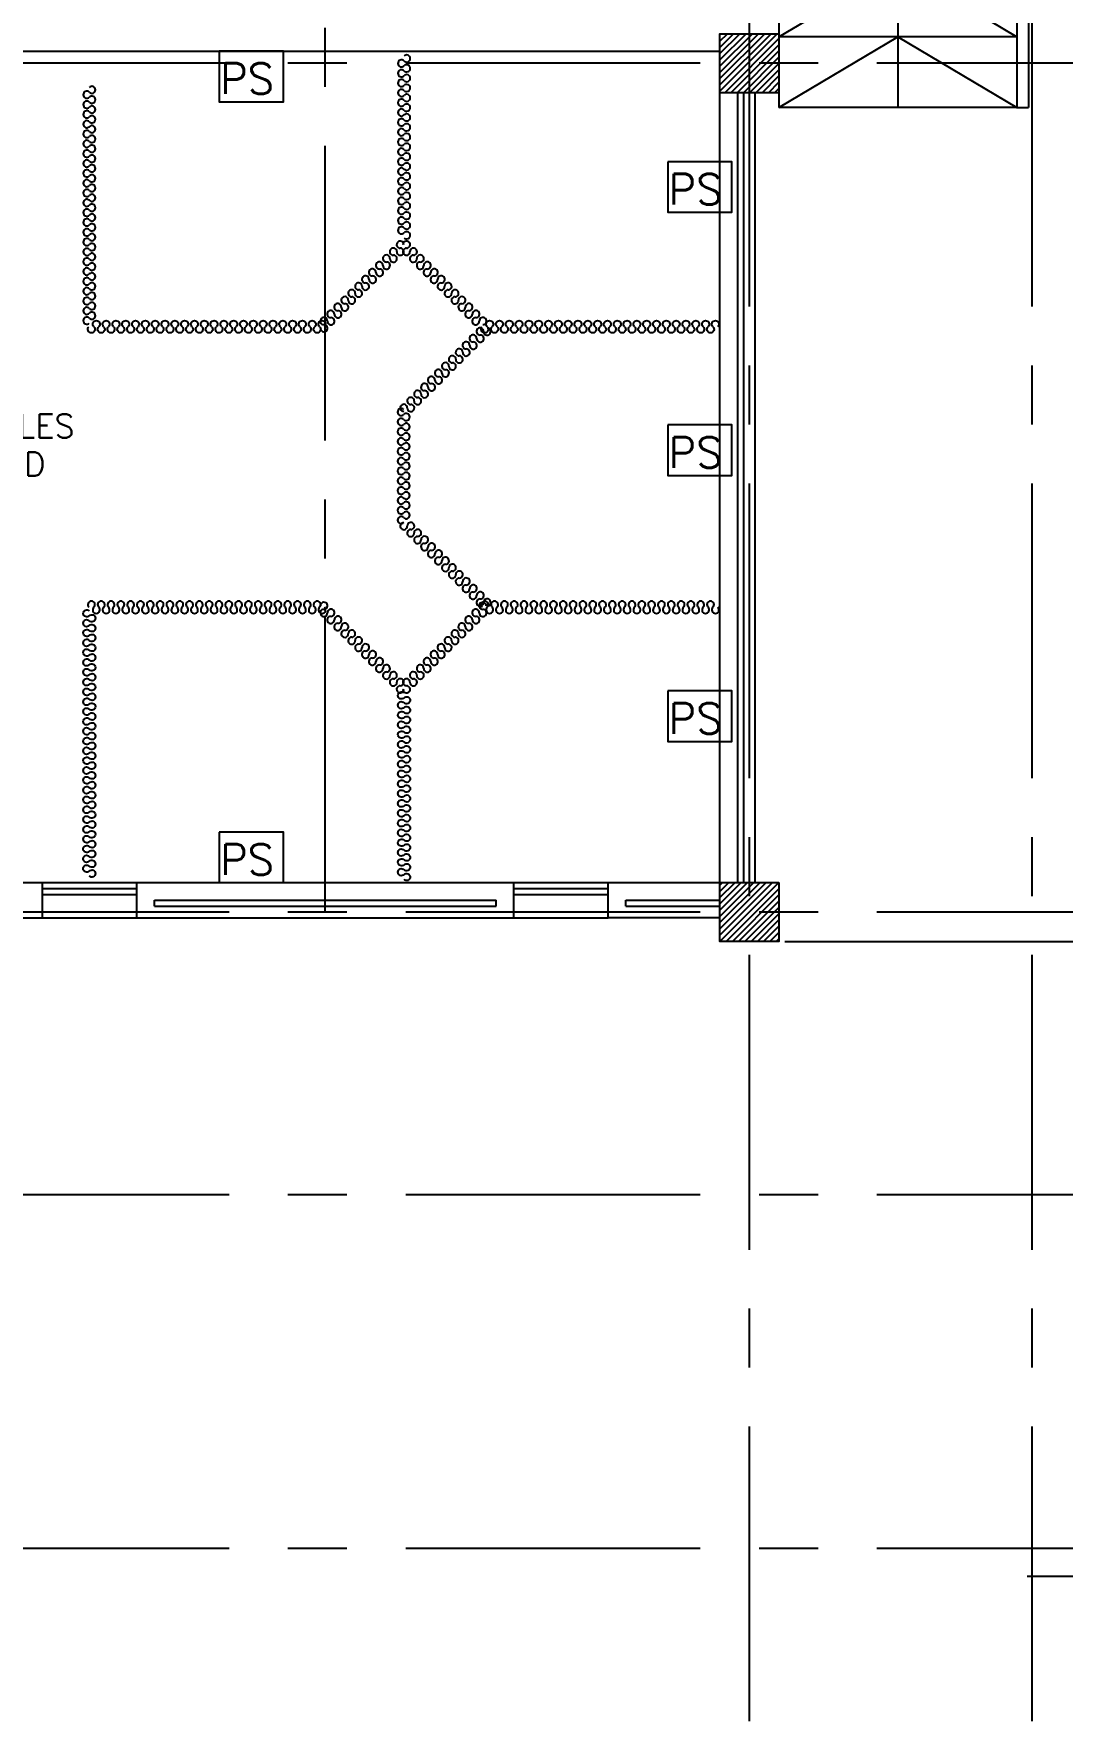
# Model space of a CAD drawing. Extents: x 417866.9 to 417960.2, y 43448 to 43538.2.
# Drawn here: x 417941.86 to 417950.59, y 43460.01 to 43474.32 of the extents above; entities that cross this region are included whole.
import ezdxf
from ezdxf.enums import TextEntityAlignment as Align

# ---------------------------------------------------------------- set-up
doc = ezdxf.new("R2010")
doc.units = 0
doc.header["$MEASUREMENT"] = 0
doc.header["$PDMODE"] = 3
doc.header["$PDSIZE"] = 0.1
doc.linetypes.add('CENTERX2', pattern=[4, 2.5, -0.5, 0.5, -0.5])
doc.layers.get('0').update_dxf_attribs({"color": 11, "linetype": 'CONTINUOUS'})
doc.layers.get('DEFPOINTS').update_dxf_attribs({"color": 11, "linetype": 'CONTINUOUS'})
for name, color, linetype in [('AX-DIM', 11, 'CONTINUOUS'), ('AXES', 11, 'CENTERX2'), ('COL', 11, 'CONTINUOUS'), ('E-SYSTEM', 4, 'CONTINUOUS'), ('Handrail', 11, 'CONTINUOUS'), ('HAT', 11, 'CONTINUOUS'), ('INSUL', 11, 'CONTINUOUS'), ('Ramb', 11, 'CONTINUOUS'), ('RM-BOX', 11, 'CONTINUOUS'), ('RM-NAME', 11, 'CONTINUOUS'), ('RM-NO', 11, 'CONTINUOUS'), ('WALL', 11, 'CONTINUOUS')]:
    doc.layers.add(name, color=color, linetype=linetype)
doc.layers.add('WIN', color=11, linetype='CONTINUOUS', plot=False)
doc.styles.add('ROMANS', font='ROMANS.shx', dxfattribs={"width": 0.6})
doc.dimstyles.new('STANDARD in', dxfattribs={"dimtxt": 0.2, "dimasz": 0.1, "dimexe": 0.07, "dimexo": 0.05, "dimgap": 0.1, "dimtad": 1, "dimdec": 0, "dimlfac": 1000, "dimzin": 0, "dimdsep": 46, "dimtxsty": 'ROMANS', "dimblk": 'ARCHTICK', "dimcen": 0.05, "dimdle": 0.05, "dimclrd": 7, "dimclre": 7, "dimclrt": 2, "dimadec": 0, "dimazin": 0, "dimtfac": 1, "dimtdec": 0, "dimtmove": 2, "dimatfit": 3, "dimldrblk": 'ARCHTICK', "dimfxl": 0, "dimtolj": 1, "dimtzin": 0, "dimarcsym": 0})

# ---------------------------------------------------------------- blocks, each defined once
blk = doc.blocks.new('_ARCHTICK')
at = {"color": 0, "linetype": 'ByBlock', "const_width": 0.15}
blk.add_lwpolyline([(-0.5, -0.5), (0.5, 0.5)], dxfattribs=at)
blk = doc.blocks.new('*D194')
at = {"layer": 'AX-DIM', "color": 7, "lineweight": -2}
for p, q in [((417948.2366168632, 43525.94432208099), (417958.88937435, 43525.94432208099)), ((417958.81937435, 43525.99432208099), (417958.81937435, 43466.57432208101)), ((417948.2366168632, 43466.62432208101), (417958.88937435, 43466.62432208101))]:
    blk.add_line(p, q, dxfattribs=at)
at = {"layer": 'DEFPOINTS', "color": 0}
for p in [(417948.1866168632, 43525.94432208099), (417948.1866168632, 43466.62432208101), (417958.81937435, 43466.62432208101)]:
    blk.add_point(p, dxfattribs=at)
at = {"layer": 'AX-DIM', "color": 7, "lineweight": -2, "xscale": 0.1, "yscale": 0.1, "zscale": 0.1}
for p, rotation in [((417958.81937435, 43525.94432208099), 90), ((417958.81937435, 43466.62432208101), 270)]:
    blk.add_blockref('_ARCHTICK', p, dxfattribs=dict(at, rotation=rotation))
at = {"layer": 'AX-DIM', "color": 2, "insert": (417958.61937435, 43496.28432208107), "char_height": 0.2, "attachment_point": 5, "rotation": 90, "style": 'ROMANS'}
blk.add_mtext('\\A1;59320', dxfattribs=at)
blk = doc.blocks.new('*D157')
at = {"layer": 'AX-DIM', "color": 7, "lineweight": -2}
for p, q in [((417958.81937435, 43466.67432208102), (417958.81937435, 43461.18932313546)), ((417958.1693743499, 43466.62432208101), (417958.88937435, 43466.62432208101)), ((417950.2941982505, 43461.23932313547), (417958.88937435, 43461.23932313547))]:
    blk.add_line(p, q, dxfattribs=at)
at = {"layer": 'DEFPOINTS', "color": 0}
for p in [(417958.1193743499, 43466.62432208101), (417950.2441982505, 43461.23932313547), (417958.81937435, 43461.23932313547)]:
    blk.add_point(p, dxfattribs=at)
at = {"layer": 'AX-DIM', "color": 7, "lineweight": -2, "xscale": 0.1, "yscale": 0.1, "zscale": 0.1}
for p, rotation in [((417958.81937435, 43466.62432208101), 90), ((417958.81937435, 43461.23932313547), 270)]:
    blk.add_blockref('_ARCHTICK', p, dxfattribs=dict(at, rotation=rotation))
at = {"layer": 'AX-DIM', "color": 2, "insert": (417958.61937435, 43463.93182260831), "char_height": 0.2, "attachment_point": 5, "rotation": 90, "style": 'ROMANS'}
blk.add_mtext('\\A1;5385', dxfattribs=at)
blk = doc.blocks.new('COL50')
at = {"layer": 'COL'}
blk.add_lwpolyline([(-249.9999999999709, 250), (-249.9999999999418, -250), (250, -250), (249.9999999999709, 250)], close=True, dxfattribs=at)
blk = doc.blocks.new('*X51')
at = {"color": 0}
for p, q in [((253127.9152688672, 10661.00000000003), (253627.9152688672, 11161.00000000003)), ((253128.5557043089, 10714.67344403076), (253574.8822602782, 11161.00000000003)), ((253128.5557043089, 10767.70645261975), (253521.8492516892, 11161.00000000003)), ((253128.5557043089, 10820.73946120875), (253468.8162431002, 11161.00000000003)), ((253128.5557043089, 10873.77246979774), (253415.7832345112, 11161.00000000003)), ((253128.5557043089, 10926.80547838674), (253362.7502259222, 11161.00000000003)), ((253128.5557043089, 10979.83848697573), (253309.7172173332, 11161.00000000003)), ((253128.5557043089, 11032.87149556472), (253256.6842087442, 11161.00000000003)), ((253128.5557043089, 11085.90450415372), (253203.6512001552, 11161.00000000003)), ((253128.5557043089, 11138.93751274271), (253150.6181915662, 11161.00000000003)), ((253180.9482774562, 10661.00000000003), (253628.5557043089, 11108.60742685277)), ((253233.9812860451, 10661.00000000003), (253628.5557043089, 11055.57441826378)), ((253287.0142946341, 10661.00000000003), (253628.5557043089, 11002.54140967478)), ((253340.0473032231, 10661.00000000003), (253628.5557043089, 10949.50840108579)), ((253393.0803118121, 10661.00000000003), (253628.5557043089, 10896.47539249679)), ((253446.1133204011, 10661.00000000003), (253628.5557043089, 10843.4423839078)), ((253499.1463289901, 10661.00000000003), (253628.5557043089, 10790.40937531881)), ((253552.1793375791, 10661.00000000003), (253628.5557043089, 10737.37636672981)), ((253605.2123461681, 10661.00000000003), (253628.5557043089, 10684.34335814082))]:
    blk.add_line(p, q, dxfattribs=at)
blk = doc.blocks.new('RM1')
at = {"layer": 'RM-BOX'}
blk.add_lwpolyline([(569.8908462408872, -200), (-569.890846240829, -200), (-569.8908462407999, -500), (569.8908462407999, -500)], close=True, dxfattribs=at)
at = {"layer": 'RM-NAME', "style": 'ROMANS'}
for tag, p in [('ROOMNAME1', (-5.820766091346741e-11, 323.8095238095266)), ('ROOMNAME2', (0, 0))]:
    blk.add_attdef(tag, text='', height=200, dxfattribs=at).set_placement(p, align=Align.MIDDLE)
at = {"layer": 'RM-NO', "style": 'ROMANS', "width": 0.8}
blk.add_attdef('ROOMNO', text='', height=200, dxfattribs=at).set_placement((0, -350), align=Align.MIDDLE)
blk = doc.blocks.new('*X65')
at = {"color": 0}
for p, q in [((253128.5557043089, 17874.12960354456), (253615.4261007644, 18361.00000000003)), ((253128.5557043089, 17927.16261213355), (253562.3930921754, 18361.00000000003)), ((253128.5557043089, 17980.19562072254), (253509.3600835864, 18361.00000000003)), ((253128.5557043089, 18033.22862931154), (253456.3270749974, 18361.00000000003)), ((253128.5557043089, 18086.26163790053), (253403.2940664084, 18361.00000000003)), ((253128.5557043089, 18139.29464648952), (253350.2610578194, 18361.00000000003)), ((253128.5557043089, 18192.32765507852), (253297.2280492304, 18361.00000000003)), ((253128.5557043089, 18245.36066366751), (253244.1950406414, 18361.00000000003)), ((253128.5557043089, 18298.39367225651), (253191.1620320524, 18361.00000000003)), ((253128.5557043089, 18351.4266808455), (253138.1290234635, 18361.00000000003)), ((253168.4591093534, 17861.00000000003), (253628.5557043089, 18321.09659495553)), ((253221.4921179424, 17861.00000000003), (253628.5557043089, 18268.06358636653)), ((253274.5251265313, 17861.00000000003), (253628.5557043088, 18215.03057777754)), ((253327.5581351203, 17861.00000000003), (253628.5557043088, 18161.99756918855)), ((253380.5911437093, 17861.00000000003), (253628.5557043088, 18108.96456059955)), ((253433.6241522983, 17861.00000000003), (253628.5557043088, 18055.93155201056)), ((253486.6571608873, 17861.00000000003), (253628.5557043088, 18002.89854342156)), ((253539.6901694763, 17861.00000000003), (253628.5557043088, 17949.86553483257)), ((253592.7231780653, 17861.00000000003), (253628.5557043088, 17896.83252624358))]:
    blk.add_line(p, q, dxfattribs=at)
blk = doc.blocks.new('HF16162-P')
at = {"color": 8}
for centre, radius, start, end in [((-0.04014576302142814, 0.03698333281499799), 0.05458433102468179, 313.5683623538007, 226.4316376461993), ((0.1103365924209356, 0.03698333281499799), 0.05458433102468302, 313.5683623538007, 226.4316376461993), ((0.2608189478632994, 0.03698333281499799), 0.05458433102468179, 313.5683623538007, 226.4316376461993), ((0.4113013033056632, 0.03698333281499799), 0.05458433102468179, 313.5683623538007, 226.4316376461993), ((0.5617836588062346, 0.03698333281499799), 0.05458433102468302, 313.5683623538007, 226.4316376461993), ((0.7122660142485984, 0.03698333281499799), 0.05458433102468179, 313.5683623538007, 226.4316376461993), ((0.8627483696909621, 0.03698333281499799), 0.05458433102468179, 313.5683623538007, 226.4316376461993), ((1.013230725133326, 0.03698333281499799), 0.05458433102468302, 313.5683623538007, 226.4316376461993), ((1.163713080633897, 0.03698333281499799), 0.05458433102468179, 313.5683623538007, 226.4316376461993), ((1.314195436076261, 0.03698333281499799), 0.05458433102468179, 313.5683623538007, 226.4316376461993), ((1.464677791518625, 0.03698333281499799), 0.05458433102468302, 313.5683623538007, 226.4316376461993), ((1.615160146960989, 0.03698333281499799), 0.05458433102468179, 313.5683623538007, 226.4316376461993), ((1.76564250246156, 0.03698333281499799), 0.05458433102468179, 313.5683623538007, 226.4316376461993), ((1.916124857903924, 0.03698333281499799), 0.05458433102468302, 313.5683623538007, 226.4316376461993), ((2.066607213346288, 0.03698333281499799), 0.05458433102468179, 313.5683623538007, 226.4316376461993), ((2.217089568788651, 0.03698333281499799), 0.05458433102468179, 313.5683623538007, 226.4316376461993), ((2.367571924231015, 0.03698333281499799), 0.05458433102468302, 313.5683623538007, 226.4316376461993), ((2.518054279731587, 0.03698333281499799), 0.05458433102468179, 313.5683623538007, 226.4316376461993), ((2.66853663517395, 0.03698333281499799), 0.05458433102468179, 313.5683623538007, 226.4316376461993), ((2.819018990616314, 0.03698333281499799), 0.05458433102468425, 313.5683623538007, 226.4316376461993), ((2.969501346058678, 0.03698333281499799), 0.05458433102468179, 313.5683623538007, 226.4316376461993), ((3.119983701559249, 0.03698333281499799), 0.05458433102468179, 313.5683623538007, 226.4316376461993), ((3.270466057001613, 0.03698333281499799), 0.05458433102468425, 313.5683623538007, 226.4316376461993), ((3.420948412443977, 0.03698333281499799), 0.05458433102468179, 313.5683623538007, 226.4316376461993), ((0.03509541467064992, -0.04211509918968659), 0.05458433102468057, 133.5683623538007, 46.43163764619928), ((0.1855777701712213, -0.04211509918968659), 0.05458433102468057, 133.5683623538007, 46.43163764619928), ((0.3360601256135851, -0.04211509918968659), 0.05458433102468057, 133.5683623538007, 46.43163764619928), ((0.4865424810559489, -0.04211509918968659), 0.05458433102468057, 133.5683623538007, 46.43163764619928), ((0.6370248364983127, -0.04211509918968659), 0.05458433102468057, 133.5683623538007, 46.43163764619928), ((0.7875071919406764, -0.04211509918968659), 0.05458433102468057, 133.5683623538007, 46.43163764619928), ((0.9379895474412479, -0.04211509918968659), 0.05458433102468057, 133.5683623538007, 46.43163764619928), ((1.088471902883612, -0.04211509918968659), 0.05458433102468057, 133.5683623538007, 46.43163764619928), ((1.238954258325975, -0.04211509918968659), 0.05458433102468057, 133.5683623538007, 46.43163764619928), ((1.389436613768339, -0.04211509918968659), 0.05458433102468057, 133.5683623538007, 46.43163764619928), ((1.539918969268911, -0.04211509918968659), 0.05458433102468057, 133.5683623538007, 46.43163764619928), ((1.690401324711274, -0.04211509918968659), 0.05458433102468057, 133.5683623538007, 46.43163764619928), ((1.840883680153638, -0.04211509918968659), 0.05458433102468057, 133.5683623538007, 46.43163764619928), ((1.991366035596002, -0.04211509918968659), 0.05458433102468057, 133.5683623538007, 46.43163764619928), ((2.141848391096573, -0.04211509918968659), 0.05458433102468057, 133.5683623538007, 46.43163764619928), ((2.292330746538937, -0.04211509918968659), 0.05458433102468057, 133.5683623538007, 46.43163764619928), ((2.442813101981301, -0.04211509918968659), 0.05458433102468057, 133.5683623538007, 46.43163764619928), ((2.593295457423665, -0.04211509918968659), 0.05458433102467935, 133.5683623538007, 46.43163764619928), ((2.743777812924236, -0.04211509918968659), 0.05458433102468179, 133.5683623538007, 46.43163764619928), ((2.8942601683666, -0.04211509918968659), 0.05458433102467677, 133.5683623538007, 46.43163764619928), ((3.044742523808964, -0.04211509918968659), 0.05458433102467935, 133.5683623538007, 46.43163764619928), ((3.195224879251327, -0.04211509918968659), 0.05458433102468179, 133.5683623538007, 46.43163764619928), ((3.345707234693691, -0.04211509918968659), 0.05458433102467677, 133.5683623538007, 46.43163764619928), ((3.496189590194263, -0.04211509918968659), 0.05458433102467935, 133.5683623538007, 46.43163764619928)]:
    blk.add_arc(centre, radius, start, end, dxfattribs=at)

msp = doc.modelspace()

# ---------------------------------------------------------------- linework, layer by layer
at = {"color": 8}
for centre, radius, start, end in [((417944.9722498989, 43472.53552765455), 0.03022016358504584, 358.5683623537849, 271.4316376454024), ((417945.0259838275, 43472.53552765455), 0.03022016358504584, 268.5683623545976, 181.4316376462151), ((417944.7955156754, 43472.35879343103), 0.03022016358504584, 358.5683623537849, 271.4316376454024), ((417944.8544270832, 43472.41770483887), 0.03022016358504584, 358.5683623537849, 271.4316376454024), ((417944.8559371359, 43472.35728337836), 0.03022016358504517, 178.5683623537849, 91.43163764540239), ((417944.9133384911, 43472.47661624671), 0.03022016358504652, 358.5683623537849, 271.4316376454024), ((417944.9148485438, 43472.41619478622), 0.03022016358504517, 178.5683623537849, 91.43163764540239), ((417944.9737599516, 43472.47510619406), 0.03022016358504517, 178.5683623537849, 91.43163764540239), ((417945.0244737749, 43472.47510619406), 0.03022016358504517, 88.56836235459761, 1.431637646215064), ((417945.0833851827, 43472.41619478622), 0.03022016358504517, 88.56836235459761, 1.431637646215064), ((417945.0848952354, 43472.47661624671), 0.03022016358504652, 268.5683623545976, 181.4316376462151), ((417945.1422965906, 43472.35728337836), 0.03022016358504517, 88.56836235459761, 1.431637646215064), ((417945.1438066433, 43472.41770483887), 0.03022016358504584, 268.5683623545976, 181.4316376462151), ((417945.2027180511, 43472.35879343103), 0.03022016358504584, 268.5683623545976, 181.4316376462151), ((417944.6776928597, 43472.24097061532), 0.03022016358504584, 358.5683623537849, 271.4316376454024), ((417944.7366042676, 43472.29988202318), 0.03022016358504652, 358.5683623537849, 271.4316376454024), ((417944.7381143202, 43472.23946056268), 0.03022016358504517, 178.5683623537849, 91.43163764540239), ((417944.797025728, 43472.29837197052), 0.03022016358504517, 178.5683623537849, 91.43163764540239), ((417945.2012079984, 43472.29837197052), 0.03022016358504517, 88.56836235459761, 1.431637646215064), ((417945.2601194063, 43472.23946056268), 0.03022016358504517, 88.56836235459761, 1.431637646215064), ((417945.2616294589, 43472.29988202318), 0.03022016358504652, 268.5683623545976, 181.4316376462151), ((417945.3205408668, 43472.24097061532), 0.03022016358504584, 268.5683623545976, 181.4316376462151), ((417944.5009586362, 43472.06423639179), 0.03022016358504584, 358.5683623537849, 271.4316376454024), ((417944.559870044, 43472.12314779963), 0.0302201635850472, 358.5683623537849, 271.4316376454024), ((417944.5613800967, 43472.06272633913), 0.03022016358504306, 178.5683623537849, 91.43163764540239), ((417944.6187814518, 43472.18205920748), 0.03022016358504584, 358.5683623537849, 271.4316376454024), ((417944.6202915045, 43472.12163774697), 0.03022016358504584, 178.5683623537849, 91.43163764540239), ((417944.6792029124, 43472.18054915484), 0.03022016358504449, 178.5683623537849, 91.43163764540239), ((417945.3190308141, 43472.18054915484), 0.03022016358504449, 88.56836235459761, 1.431637646215064), ((417945.377942222, 43472.12163774697), 0.03022016358504584, 88.56836235459761, 1.431637646215064), ((417945.3794522746, 43472.18205920748), 0.03022016358504584, 268.5683623545976, 181.4316376462151), ((417945.4368536298, 43472.06272633913), 0.03022016358504306, 88.56836235459761, 1.431637646215064), ((417945.4383636825, 43472.12314779963), 0.0302201635850472, 268.5683623545976, 181.4316376462151), ((417945.4972750903, 43472.06423639179), 0.03022016358504584, 268.5683623545976, 181.4316376462151), ((417944.3831358204, 43471.94641357609), 0.0302201635850472, 358.5683623537849, 271.4316376454024), ((417944.4420472283, 43472.00532498393), 0.03022016358504584, 358.5683623537849, 271.4316376454024), ((417944.443557281, 43471.94490352344), 0.03022016358504584, 178.5683623537849, 91.43163764540239), ((417944.5024686888, 43472.00381493129), 0.03022016358504449, 178.5683623537849, 91.43163764540239), ((417945.4957650377, 43472.00381493129), 0.03022016358504449, 88.56836235459761, 1.431637646215064), ((417945.5546764455, 43471.94490352344), 0.03022016358504584, 88.56836235459761, 1.431637646215064), ((417945.5561864982, 43472.00532498393), 0.03022016358504584, 268.5683623545976, 181.4316376462151), ((417945.615097906, 43471.94641357609), 0.0302201635850472, 268.5683623545976, 181.4316376462151), ((417944.3242244126, 43471.88750216825), 0.03022016358504584, 358.5683623537849, 271.4316376454024), ((417944.3257344653, 43471.82708070774), 0.03022016358504449, 178.5683623537849, 91.43163764540239), ((417944.3846458732, 43471.8859921156), 0.03022016358504306, 178.5683623537849, 91.43163764540239), ((417945.6135878533, 43471.8859921156), 0.03022016358504306, 88.56836235459761, 1.431637646215064), ((417945.6499009763, 43471.79896516932), 0.03022016358504517, 358.5683623512845, 271.4316376454024), ((417945.6740093139, 43471.88750216825), 0.03022016358504584, 268.5683623545976, 181.4316376462151), ((417945.7103224368, 43471.79745511667), 0.03022016358504584, 178.5683623512844, 91.43163764540239), ((417945.4731667527, 43471.62223094577), 0.03022016358504517, 358.5683623512845, 271.4316376454024), ((417945.5320781606, 43471.6811423536), 0.03022016358504517, 358.5683623512845, 271.4316376454024), ((417945.5335882133, 43471.62072089312), 0.03022016358504584, 178.5683623512844, 91.43163764540239), ((417945.5909895684, 43471.74005376149), 0.03022016358504517, 358.5683623512845, 271.4316376454024), ((417945.5924996211, 43471.67963230095), 0.03022016358504584, 178.5683623512844, 91.43163764540239), ((417945.6514110289, 43471.73854370884), 0.03022016358504652, 178.5683623512844, 91.43163764540239), ((417945.3553439371, 43471.5044081301), 0.03022016358504449, 358.5683623512845, 271.4316376454024), ((417945.4142553449, 43471.56331953793), 0.03022016358504517, 358.5683623512845, 271.4316376454024), ((417945.4157653975, 43471.50289807745), 0.03022016358504584, 178.5683623512844, 91.43163764540239), ((417945.4746768054, 43471.56180948528), 0.03022016358504652, 178.5683623512844, 91.43163764540239), ((417945.2375211213, 43471.38658531438), 0.03022016358504306, 358.5683623512845, 271.4316376454024), ((417945.2964325292, 43471.44549672221), 0.03022016358504584, 358.5683623512845, 271.4316376454024), ((417945.2979425818, 43471.38507526173), 0.0302201635850472, 178.5683623512844, 91.43163764540239), ((417945.3568539897, 43471.44398666956), 0.03022016358504584, 178.5683623512844, 91.43163764540239), ((417945.0607868978, 43471.20985109094), 0.03022016358504306, 358.5683623512845, 271.4316376454024), ((417945.1196983056, 43471.26876249877), 0.03022016358504584, 358.5683623512845, 271.4316376454024), ((417945.1212083583, 43471.20834103823), 0.0302201635850472, 178.5683623512844, 91.43163764540239), ((417945.1786097135, 43471.32767390655), 0.03022016358504449, 358.5683623512845, 271.4316376454024), ((417945.1801197662, 43471.26725244601), 0.03022016358504584, 178.5683623512844, 91.43163764540239), ((417945.239031174, 43471.3261638539), 0.03022016358504584, 178.5683623512844, 91.43163764540239), ((417944.9799793935, 43471.11519940196), 0.03022016358504449, 43.56836235558358, 316.4316376491314), ((417945.00187549, 43471.15093968305), 0.03022016358504449, 358.5683623512845, 271.4316376454024), ((417945.0237715864, 43471.07354274603), 0.03022016358504584, 223.5683623555836, 136.4316376491314), ((417945.0622969504, 43471.1494296304), 0.03022016358504584, 178.5683623512844, 91.43163764540239), ((417944.9799793935, 43471.03188608999), 0.03022016358504306, 43.56836235558358, 316.4316376491314), ((417944.9799793935, 43470.94857277804), 0.03022016358504584, 43.56836235558358, 316.4316376491314), ((417945.0237715864, 43470.99022943409), 0.0302201635850472, 223.5683623555836, 136.4316376491314), ((417945.0237715865, 43470.90691612211), 0.03022016358504584, 223.5683623555836, 136.4316376491314), ((417944.9799793935, 43470.86525946615), 0.03022016358504449, 43.56836235558358, 316.4316376491314), ((417944.9799793935, 43470.78194615421), 0.03022016358504306, 43.56836235558358, 316.4316376491314), ((417945.0237715865, 43470.82360281014), 0.03022016358504584, 223.5683623555836, 136.4316376491314), ((417944.9799793935, 43470.69863284226), 0.03022016358504584, 43.56836235558358, 316.4316376491314), ((417945.0237715864, 43470.74028949822), 0.0302201635850472, 223.5683623555836, 136.4316376491314), ((417945.0237715865, 43470.65697618625), 0.03022016358504584, 223.5683623555836, 136.4316376491314), ((417944.9799793936, 43470.6153195302), 0.03022016358504449, 43.56836235558358, 316.4316376491314), ((417944.9799793936, 43470.53200621829), 0.03022016358504517, 43.56836235558358, 316.4316376491314), ((417945.0237715864, 43470.5736628743), 0.03022016358504584, 223.5683623555836, 136.4316376491314), ((417945.0237715864, 43470.49034956236), 0.03022016358504652, 223.5683623555836, 136.4316376491314), ((417944.9799793935, 43470.44869290637), 0.03022016358504517, 43.56836235558358, 316.4316376491314), ((417944.9799793936, 43470.3653795944), 0.03022016358504517, 43.56836235558358, 316.4316376491314), ((417945.0237715865, 43470.40703625036), 0.03022016358504584, 223.5683623555836, 136.4316376491314), ((417944.9799793935, 43470.28206628245), 0.03022016358504517, 43.56836235558358, 316.4316376491314), ((417944.9799793935, 43470.19875297051), 0.03022016358504517, 43.56836235558358, 316.4316376491314), ((417945.0237715865, 43470.32372293841), 0.03022016358504584, 223.5683623555836, 136.4316376491314), ((417945.0237715865, 43470.24040962644), 0.03022016358504652, 223.5683623555836, 136.4316376491314), ((417945.00187549, 43470.14770447894), 0.03022016358504449, 88.56836235459761, 1.431637648715573), ((417945.0607868978, 43470.08879307105), 0.03022016358504306, 88.56836235459761, 1.431637648715573), ((417945.0622969504, 43470.14921453159), 0.03022016358504584, 268.5683623545976, 181.4316376487156), ((417945.1212083583, 43470.09030312375), 0.0302201635850472, 268.5683623545976, 181.4316376487156), ((417945.1196983056, 43470.02988166321), 0.03022016358504584, 88.56836235459761, 1.431637648715573), ((417945.1786097135, 43469.97097025544), 0.03022016358504449, 88.56836235459761, 1.431637648715573), ((417945.1801197662, 43470.03139171598), 0.03022016358504584, 268.5683623545976, 181.4316376487156), ((417945.2375211213, 43469.91205884761), 0.03022016358504306, 88.56836235459761, 1.431637648715573), ((417945.239031174, 43469.97248030809), 0.03022016358504584, 268.5683623545976, 181.4316376487156), ((417945.2979425818, 43469.91356890026), 0.0302201635850472, 268.5683623545976, 181.4316376487156), ((417945.2964325292, 43469.85314743978), 0.03022016358504584, 88.56836235459761, 1.431637648715573), ((417945.3553439371, 43469.79423603188), 0.03022016358504449, 88.56836235459761, 1.431637648715573), ((417945.3568539897, 43469.85465749243), 0.03022016358504584, 268.5683623545976, 181.4316376487156), ((417945.4157653975, 43469.79574608454), 0.03022016358504584, 268.5683623545976, 181.4316376487156), ((417945.4142553449, 43469.73532462405), 0.03022016358504517, 88.56836235459761, 1.431637648715573), ((417945.4731667527, 43469.67641321622), 0.03022016358504517, 88.56836235459761, 1.431637648715573), ((417945.4746768054, 43469.7368346767), 0.03022016358504652, 268.5683623545976, 181.4316376487156), ((417945.5320781606, 43469.61750180839), 0.03022016358504517, 88.56836235459761, 1.431637648715573), ((417945.5335882133, 43469.67792326887), 0.03022016358504584, 268.5683623545976, 181.4316376487156), ((417945.5924996211, 43469.61901186104), 0.03022016358504584, 268.5683623545976, 181.4316376487156), ((417945.5909895684, 43469.5585904005), 0.03022016358504517, 88.56836235459761, 1.431637648715573), ((417945.6499009763, 43469.49967899267), 0.03022016358504517, 88.56836235459761, 1.431637648715573), ((417945.6514110289, 43469.56010045315), 0.03022016358504652, 268.5683623545976, 181.4316376487156), ((417945.7103224368, 43469.50118904532), 0.03022016358504584, 268.5683623545976, 181.4316376487156), ((417944.3242244126, 43469.41114199374), 0.03022016358504584, 88.56836235459761, 1.431637646215064), ((417944.3257344653, 43469.47156345424), 0.03022016358504449, 268.5683623545976, 181.4316376462151), ((417944.3831358204, 43469.3522305859), 0.0302201635850472, 88.56836235459761, 1.431637646215064), ((417944.3846458732, 43469.41265204638), 0.03022016358504306, 268.5683623545976, 181.4316376462151), ((417944.443557281, 43469.35374063854), 0.03022016358504584, 268.5683623545976, 181.4316376462151), ((417945.5546764455, 43469.35374063854), 0.03022016358504584, 358.5683623537849, 271.4316376454024), ((417945.6135878533, 43469.41265204638), 0.03022016358504306, 358.5683623537849, 271.4316376454024), ((417945.615097906, 43469.3522305859), 0.0302201635850472, 178.5683623537849, 91.43163764540239), ((417945.6724992612, 43469.47156345424), 0.03022016358504449, 358.5683623537849, 271.4316376454024), ((417945.6740093139, 43469.41114199374), 0.03022016358504584, 178.5683623537849, 91.43163764540239), ((417944.4420472283, 43469.29331917805), 0.03022016358504584, 88.56836235459761, 1.431637646215064), ((417944.5009586362, 43469.23440777019), 0.03022016358504584, 88.56836235459761, 1.431637646215064), ((417944.5024686888, 43469.2948292307), 0.03022016358504449, 268.5683623545976, 181.4316376462151), ((417944.5613800967, 43469.23591782286), 0.03022016358504306, 268.5683623545976, 181.4316376462151), ((417945.4368536298, 43469.23591782286), 0.03022016358504306, 358.5683623537849, 271.4316376454024), ((417945.4957650377, 43469.2948292307), 0.03022016358504449, 358.5683623537849, 271.4316376454024), ((417945.4972750903, 43469.23440777019), 0.03022016358504584, 178.5683623537849, 91.43163764540239), ((417945.5561864982, 43469.29331917805), 0.03022016358504584, 178.5683623537849, 91.43163764540239), ((417944.559870044, 43469.17549636235), 0.0302201635850472, 88.56836235459761, 1.431637646215064), ((417944.6187814518, 43469.11658495451), 0.03022016358504584, 88.56836235459761, 1.431637646215064), ((417944.6202915045, 43469.17700641502), 0.03022016358504584, 268.5683623545976, 181.4316376462151), ((417944.6776928597, 43469.05767354667), 0.03022016358504584, 88.56836235459761, 1.431637646215064), ((417944.6792029124, 43469.11809500715), 0.03022016358504449, 268.5683623545976, 181.4316376462151), ((417944.7381143202, 43469.05918359931), 0.03022016358504517, 268.5683623545976, 181.4316376462151), ((417945.2601194063, 43469.05918359931), 0.03022016358504517, 358.5683623537849, 271.4316376454024), ((417945.3190308141, 43469.11809500715), 0.03022016358504449, 358.5683623537849, 271.4316376454024), ((417945.3205408668, 43469.05767354667), 0.03022016358504584, 178.5683623537849, 91.43163764540239), ((417945.377942222, 43469.17700641502), 0.03022016358504584, 358.5683623537849, 271.4316376454024), ((417945.3794522746, 43469.11658495451), 0.03022016358504584, 178.5683623537849, 91.43163764540239), ((417945.4383636825, 43469.17549636235), 0.0302201635850472, 178.5683623537849, 91.43163764540239), ((417944.7366042676, 43468.99876213881), 0.03022016358504652, 88.56836235459761, 1.431637646215064), ((417944.7955156754, 43468.93985073096), 0.03022016358504584, 88.56836235459761, 1.431637646215064), ((417944.797025728, 43469.00027219147), 0.03022016358504517, 268.5683623545976, 181.4316376462151), ((417944.8559371359, 43468.94136078362), 0.03022016358504517, 268.5683623545976, 181.4316376462151), ((417945.1422965906, 43468.94136078362), 0.03022016358504517, 358.5683623537849, 271.4316376454024), ((417945.2012079984, 43469.00027219147), 0.03022016358504517, 358.5683623537849, 271.4316376454024), ((417945.2027180511, 43468.93985073096), 0.03022016358504584, 178.5683623537849, 91.43163764540239), ((417945.2616294589, 43468.99876213881), 0.03022016358504652, 178.5683623537849, 91.43163764540239), ((417944.8544270832, 43468.88093932312), 0.03022016358504584, 88.56836235459761, 1.431637646215064), ((417944.9133384911, 43468.82202791528), 0.03022016358504652, 88.56836235459761, 1.431637646215064), ((417944.9148485438, 43468.88244937576), 0.03022016358504517, 268.5683623545976, 181.4316376462151), ((417944.9722498989, 43468.76311650743), 0.03022016358504584, 88.56836235459761, 1.431637646215064), ((417944.9737599516, 43468.82353796792), 0.03022016358504517, 268.5683623545976, 181.4316376462151), ((417945.0244737749, 43468.82353796792), 0.03022016358504517, 358.5683623537849, 271.4316376454024), ((417945.0259838275, 43468.76311650743), 0.03022016358504584, 178.5683623537849, 91.43163764540239), ((417945.0833851827, 43468.88244937576), 0.03022016358504517, 358.5683623537849, 271.4316376454024), ((417945.0848952354, 43468.82202791528), 0.03022016358504652, 178.5683623537849, 91.43163764540239), ((417945.1438066433, 43468.88093932312), 0.03022016358504584, 178.5683623537849, 91.43163764540239)]:
    msp.add_arc(centre, radius, start, end, dxfattribs=at)
for centre, major_axis, ratio, start_param, end_param in [((417944.9838489152, 43474.07260361061), (-0.02136888260264837, -0.02136888260264837), 0.9999999999999998, 3.116605862740417, 7.878968424823859), ((417945.0276411081, 43474.11426026661), (-0.02136888260628976, -0.02136888260628976), 0.9999999998338526, 6.258198516500507, 11.0205610784095), ((417944.9838489152, 43473.98929029866), (-0.02136888260628976, -0.02136888260628976), 0.9999999998338526, 3.116605862910713, 7.87896842481971), ((417945.0276411081, 43474.03094695462), (0.02136888260628975, -0.02136888260628975), 0.9999999998338527, 4.687402189539463, 9.449764751448457), ((417945.0276411081, 43473.94763364267), (-0.02136888260628976, -0.02136888260628976), 0.9999999998338526, 6.258198516500507, 11.0205610784095), ((417944.9838489152, 43473.90597698668), (-0.02136888260628976, -0.02136888260628976), 0.9999999998338526, 3.116605862910713, 7.87896842481971), ((417944.9838489152, 43473.82266367473), (-0.02136888260628976, -0.02136888260628976), 0.9999999998338526, 3.116605862910713, 7.87896842481971), ((417945.0276411081, 43473.86432033072), (-0.02136888260264837, -0.02136888260264837), 0.9999999999999998, 6.25819851633021, 11.02056107841365), ((417945.0276411081, 43473.78100701877), (0.02136888260628975, -0.02136888260628975), 0.9999999998338527, 4.687402189539463, 9.449764751448457), ((417944.9838489152, 43473.73935036278), (0.02136888260628975, -0.02136888260628975), 0.9999999998338527, 1.54580953594967, 6.308172097858666), ((417944.9838489152, 43473.65603705083), (-0.02136888260264837, -0.02136888260264837), 0.9999999999999998, 3.116605862740417, 7.878968424823859), ((417945.0276411081, 43473.69769370679), (0.02136888260628975, -0.02136888260628975), 0.9999999998338527, 4.687402189539463, 9.449764751448457), ((417944.9838489152, 43473.57272373888), (-0.02136888260628976, -0.02136888260628976), 0.9999999998338526, 3.116605862910713, 7.87896842481971), ((417944.9838489152, 43473.4894104269), (-0.02136888260628976, -0.02136888260628976), 0.9999999998338526, 3.116605862910713, 7.87896842481971), ((417945.0276411081, 43473.61438039484), (0.02136888260628975, -0.02136888260628975), 0.9999999998338527, 4.687402189539463, 9.449764751448457), ((417945.0276411081, 43473.53106708289), (-0.02136888260628976, -0.02136888260628976), 0.9999999998338526, 6.258198516500507, 11.0205610784095), ((417944.9838489152, 43473.40609711494), (-0.02136888260628976, -0.02136888260628976), 0.9999999998338526, 3.116605862910713, 7.87896842481971), ((417945.0276411081, 43473.44775377094), (-0.02136888260264837, -0.02136888260264837), 0.9999999999999998, 6.25819851633021, 11.02056107841365), ((417945.0276411081, 43473.36444045896), (-0.02136888260628976, -0.02136888260628976), 0.9999999998338526, 6.258198516500507, 11.0205610784095), ((417944.9838489152, 43473.322783803), (0.02136888260628975, -0.02136888260628975), 0.9999999998338527, 1.54580953594967, 6.308172097858666), ((417944.9838489152, 43473.23947049105), (-0.02136888260264837, -0.02136888260264837), 0.9999999999999998, 3.116605862740417, 7.878968424823859), ((417945.0276411081, 43473.28112714701), (0.02136888260628975, -0.02136888260628975), 0.9999999998338527, 4.687402189539463, 9.449764751448457), ((417945.0276411081, 43473.19781383505), (0.02136888260628975, -0.02136888260628975), 0.9999999998338527, 4.687402189539463, 9.449764751448457), ((417944.9838489152, 43473.15615717907), (0.02136888260628975, -0.02136888260628975), 0.9999999998338527, 1.54580953594967, 6.308172097858666), ((417944.9838489152, 43473.07284386711), (-0.02136888260264837, -0.02136888260264837), 0.9999999999999998, 3.116605862740417, 7.878968424823859), ((417945.0276411081, 43473.11450052311), (-0.02136888260628976, -0.02136888260628976), 0.9999999998338526, 6.258198516500507, 11.0205610784095), ((417944.9838489152, 43472.98953055516), (-0.02136888260628976, -0.02136888260628976), 0.9999999998338526, 3.116605862910713, 7.87896842481971), ((417945.0276411081, 43473.03118721113), (-0.02136888260628976, -0.02136888260628976), 0.9999999998338526, 6.258198516500507, 11.0205610784095), ((417945.0276411081, 43472.94787389917), (-0.02136888260628976, -0.02136888260628976), 0.9999999998338526, 6.258198516500507, 11.0205610784095), ((417944.9838489152, 43472.90621724322), (0.02136888260628975, -0.02136888260628975), 0.9999999998338527, 1.54580953594967, 6.308172097858666), ((417944.9838489152, 43472.82290393124), (0.02136888260628975, -0.02136888260628975), 0.9999999998338527, 1.54580953594967, 6.308172097858666), ((417945.0276411081, 43472.86456058722), (-0.02136888260264837, -0.02136888260264837), 0.9999999999999998, 6.25819851633021, 11.02056107841365), ((417945.0276411081, 43472.78124727527), (0.02136888260628975, -0.02136888260628975), 0.9999999998338527, 4.687402189539463, 9.449764751448457), ((417944.9838489152, 43472.73959061928), (0.02136888260628975, -0.02136888260628975), 0.9999999998338527, 1.54580953594967, 6.308172097858666), ((417944.9838489152, 43472.65627730733), (-0.02136888260264837, -0.02136888260264837), 0.9999999999999998, 3.116605862740417, 7.878968424823859), ((417945.0276411081, 43472.69793396333), (-0.02136888260628976, -0.02136888260628976), 0.9999999998338526, 6.258198516500507, 11.0205610784095), ((417945.0276411081, 43472.61462065134), (-0.02136888260628976, -0.02136888260628976), 0.9999999998338526, 6.258198516500507, 11.0205610784095)]:
    msp.add_ellipse(centre, major_axis=major_axis, ratio=ratio, start_param=start_param, end_param=end_param, dxfattribs=at)
at = {"color": 8, "extrusion": (0, 0, -1)}
for centre, major_axis, ratio, start_param, end_param in [((417944.9838489152, 43468.71219722126), (-0.02136888260628976, 0.02136888260628976), 0.9999999998338526, 3.116605862910713, 7.87896842481971), ((417944.9838489152, 43468.6288839093), (-0.02136888260264837, 0.02136888260264837), 0.9999999999999998, 3.116605862740417, 7.878968424823859), ((417945.0276411081, 43468.67054056529), (-0.02136888260628976, 0.02136888260628976), 0.9999999998338526, 6.258198516500507, 11.0205610784095), ((417944.9838489152, 43468.54557059735), (0.02136888260628975, 0.02136888260628975), 0.9999999998338527, 1.54580953594967, 6.308172097858666), ((417945.0276411081, 43468.58722725331), (-0.02136888260628976, 0.02136888260628976), 0.9999999998338526, 6.258198516500507, 11.0205610784095), ((417945.0276411081, 43468.50391394136), (0.02136888260628975, 0.02136888260628975), 0.9999999998338527, 4.687402189539463, 9.449764751448457), ((417944.9838489152, 43468.4622572854), (0.02136888260628975, 0.02136888260628975), 0.9999999998338527, 1.54580953594967, 6.308172097858666), ((417944.9838489152, 43468.37894397342), (0.02136888260628975, 0.02136888260628975), 0.9999999998338527, 1.54580953594967, 6.308172097858666), ((417945.0276411081, 43468.42060062941), (-0.02136888260264837, 0.02136888260264837), 0.9999999999999998, 6.25819851633021, 11.02056107841365), ((417945.0276411081, 43468.33728731746), (-0.02136888260628976, 0.02136888260628976), 0.9999999998338526, 6.258198516500507, 11.0205610784095), ((417944.9838489152, 43468.29563066147), (-0.02136888260628976, 0.02136888260628976), 0.9999999998338526, 3.116605862910713, 7.87896842481971), ((417944.9838489152, 43468.21231734952), (-0.02136888260264837, 0.02136888260264837), 0.9999999999999998, 3.116605862740417, 7.878968424823859), ((417945.0276411081, 43468.25397400551), (-0.02136888260628976, 0.02136888260628976), 0.9999999998338526, 6.258198516500507, 11.0205610784095), ((417944.9838489152, 43468.12900403757), (0.02136888260628975, 0.02136888260628975), 0.9999999998338527, 1.54580953594967, 6.308172097858666), ((417944.9838489152, 43468.04569072559), (-0.02136888260264837, 0.02136888260264837), 0.9999999999999998, 3.116605862740417, 7.878968424823859), ((417945.0276411081, 43468.17066069353), (-0.02136888260628976, 0.02136888260628976), 0.9999999998338526, 6.258198516500507, 11.0205610784095), ((417945.0276411081, 43468.08734738158), (0.02136888260628975, 0.02136888260628975), 0.9999999998338527, 4.687402189539463, 9.449764751448457), ((417944.9838489152, 43467.96237741363), (0.02136888260628975, 0.02136888260628975), 0.9999999998338527, 1.54580953594967, 6.308172097858666), ((417945.0276411081, 43468.00403406963), (0.02136888260628975, 0.02136888260628975), 0.9999999998338527, 4.687402189539463, 9.449764751448457), ((417945.0276411081, 43467.92072075768), (-0.02136888260628976, 0.02136888260628976), 0.9999999998338526, 6.258198516500507, 11.0205610784095), ((417944.9838489152, 43467.87906410169), (-0.02136888260628976, 0.02136888260628976), 0.9999999998338526, 3.116605862910713, 7.87896842481971), ((417944.9838489152, 43467.79575078974), (-0.02136888260628976, 0.02136888260628976), 0.9999999998338526, 3.116605862910713, 7.87896842481971), ((417945.0276411081, 43467.8374074457), (-0.02136888260264837, 0.02136888260264837), 0.9999999999999998, 6.25819851633021, 11.02056107841365), ((417945.0276411081, 43467.75409413374), (-0.02136888260628976, 0.02136888260628976), 0.9999999998338526, 6.258198516500507, 11.0205610784095), ((417944.9838489152, 43467.71243747776), (-0.02136888260628976, 0.02136888260628976), 0.9999999998338526, 3.116605862910713, 7.87896842481971), ((417944.9838489152, 43467.6291241658), (-0.02136888260264837, 0.02136888260264837), 0.9999999999999998, 3.116605862740417, 7.878968424823859), ((417945.0276411081, 43467.6707808218), (0.02136888260628975, 0.02136888260628975), 0.9999999998338527, 4.687402189539463, 9.449764751448457), ((417944.9838489152, 43467.54581085385), (0.02136888260628975, 0.02136888260628975), 0.9999999998338527, 1.54580953594967, 6.308172097858666), ((417945.0276411081, 43467.58746750985), (0.02136888260628975, 0.02136888260628975), 0.9999999998338527, 4.687402189539463, 9.449764751448457), ((417945.0276411081, 43467.50415419786), (0.02136888260628975, 0.02136888260628975), 0.9999999998338527, 4.687402189539463, 9.449764751448457), ((417942.3110896494, 43467.40896393052), (-0.02136888260628976, 0.02136888260628976), 0.9999999998338526, 3.116605862910713, 7.87896842481971), ((417942.3110896494, 43467.32565061854), (-0.02136888260628976, 0.02136888260628976), 0.9999999998338526, 3.116605862910713, 7.87896842481971), ((417942.3548818423, 43467.36730727453), (-0.02136888260628976, 0.02136888260628976), 0.9999999998338526, 6.258198516500507, 11.0205610784095), ((417944.9838489152, 43467.46249754191), (-0.02136888260628976, 0.02136888260628976), 0.9999999998338526, 3.116605862910713, 7.87896842481971), ((417944.9838489152, 43467.37918422995), (-0.02136888260628976, 0.02136888260628976), 0.9999999998338526, 3.116605862910713, 7.87896842481971), ((417945.0276411081, 43467.42084088591), (-0.02136888260264837, 0.02136888260264837), 0.9999999999999998, 6.25819851633021, 11.02056107841365), ((417945.0276411081, 43467.33752757396), (-0.02136888260628976, 0.02136888260628976), 0.9999999998338526, 6.258198516500507, 11.0205610784095), ((417942.3110896494, 43467.24233730659), (-0.02136888260264837, 0.02136888260264837), 0.9999999999999998, 3.116605862740417, 7.878968424823859), ((417942.3548818423, 43467.28399396258), (0.02136888260628975, 0.02136888260628975), 0.9999999998338527, 4.687402189539463, 9.449764751448457), ((417942.3548818423, 43467.2006806506), (-0.02136888260628976, 0.02136888260628976), 0.9999999998338526, 6.258198516500507, 11.0205610784095), ((417944.9838489152, 43467.29587091797), (-0.02136888260628976, 0.02136888260628976), 0.9999999998338526, 3.116605862910713, 7.87896842481971), ((417944.9838489152, 43467.21255760602), (-0.02136888260264837, 0.02136888260264837), 0.9999999999999998, 3.116605862740417, 7.878968424823859), ((417945.0276411081, 43467.25421426202), (0.02136888260628975, 0.02136888260628975), 0.9999999998338527, 4.687402189539463, 9.449764751448457), ((417945.0276411081, 43467.17090095003), (-0.02136888260628976, 0.02136888260628976), 0.9999999998338526, 6.258198516500507, 11.0205610784095)]:
    msp.add_ellipse(centre, major_axis=major_axis, ratio=ratio, start_param=start_param, end_param=end_param, dxfattribs=at)
at = {"layer": 'AXES'}
for p, q in [((417947.9366168632, 43460.01002843701), (417947.9366168632, 43537.5491122161)), ((417950.3366168633, 43460.01002843701), (417950.3366168632, 43537.5491122161)), ((417944.3366168633, 43466.87432208098), (417944.3366168633, 43525.69432208099)), ((417959.51937435, 43474.074322081), (417889.6966168632, 43474.074322081)), ((417959.51937435, 43466.87432208098), (417890.8966168632, 43466.87432208098)), ((417959.51937435, 43464.47432208099), (417881.2966168632, 43464.47432208099)), ((417959.51937435, 43464.47432208099), (417889.6966168632, 43464.47432208099)), ((417959.51937435, 43461.47432208099), (417887.8966168632, 43461.47432208099)), ((417959.51937435, 43461.47432208099), (417887.8966168632, 43461.47432208099))]:
    msp.add_line(p, q, dxfattribs=at)
at = {"layer": 'E-SYSTEM', "color": 4}
for points in [[(417943.4366168632, 43474.1766642099), (417943.4366168632, 43473.74804594147), (417943.9818339345, 43473.74804594147), (417943.9818339345, 43474.1766642099)], [(417947.2435043827, 43473.23826512852), (417947.2435043827, 43472.80964686009), (417947.7887214539, 43472.80964686009), (417947.7887214539, 43473.23826512852)], [(417947.2435043827, 43471.00582916642), (417947.2435043827, 43470.57721089799), (417947.7887214539, 43470.57721089799), (417947.7887214539, 43471.00582916642)], [(417947.2435043827, 43468.75037880358), (417947.2435043827, 43468.32176053515), (417947.7887214539, 43468.32176053515), (417947.7887214539, 43468.75037880358)], [(417943.4366168632, 43467.55294034941), (417943.4366168632, 43467.12432208098), (417943.9818339345, 43467.12432208098), (417943.9818339345, 43467.55294034941)]]:
    msp.add_lwpolyline(points, close=True, dxfattribs=at)
at = {"layer": 'Handrail'}
for p, q in [((417950.2066168633, 43482.699322081), (417950.2066168634, 43473.69932208101)), ((417950.3066168632, 43482.699322081), (417950.3066168634, 43473.69932208101)), ((417948.1866168751, 43481.49932208099), (417948.1866168751, 43473.69932208102)), ((417950.2066168634, 43473.69932208101), (417950.3066168634, 43473.69932208101))]:
    msp.add_line(p, q, dxfattribs=at)
at = {"layer": 'INSUL'}
for p, q in [((417947.8366168633, 43473.824322081), (417947.8366168633, 43467.12432208098)), ((417947.8866168633, 43473.824322081), (417947.8866168633, 43467.12432208098)), ((417942.8866168633, 43466.924322081), (417942.8866168633, 43466.97432208099)), ((417942.8866168633, 43466.97432208099), (417945.7866168632, 43466.97432208099)), ((417945.7866168632, 43466.924322081), (417945.7866168632, 43466.97432208099)), ((417946.8866168633, 43466.924322081), (417946.8866168633, 43466.97432208099)), ((417946.8866168633, 43466.97432208099), (417947.6866168632, 43466.97432208099)), ((417942.8866168633, 43466.924322081), (417945.7866168632, 43466.924322081)), ((417946.8866168633, 43466.924322081), (417947.6866168632, 43466.924322081))]:
    msp.add_line(p, q, dxfattribs=at)
at = {"layer": 'Ramb'}
for p, q in [((417949.1966168692, 43481.49932208099), (417949.1966168692, 43473.699322081)), ((417948.1866168752, 43474.29932208096), (417949.1966168693, 43474.89932208096)), ((417949.1966168693, 43474.89932208096), (417950.2066168634, 43474.29932208096)), ((417950.2066168633, 43474.299322081), (417948.1866168751, 43474.29932208101)), ((417948.1866168752, 43473.699322081), (417949.1966168692, 43474.299322081)), ((417949.1966168692, 43474.299322081), (417950.2066168633, 43473.699322081)), ((417950.2066168633, 43473.69932208101), (417948.1866168751, 43473.69932208102))]:
    msp.add_line(p, q, dxfattribs=at)
at = {"layer": 'WALL'}
for p, q in [((417947.6866168632, 43474.174322081), (417940.9866168633, 43474.174322081)), ((417947.6866168632, 43467.12432208098), (417947.6866168632, 43473.824322081)), ((417947.9866168633, 43467.12432208098), (417947.9866168633, 43473.824322081)), ((417940.9866168633, 43467.12432208098), (417941.9366168632, 43467.12432208098)), ((417941.9366168632, 43466.824322081), (417941.9366168632, 43467.12432208098)), ((417942.7366168633, 43466.824322081), (417942.7366168633, 43467.12432208098)), ((417942.7366168633, 43467.12432208098), (417945.9366168632, 43467.12432208098)), ((417945.9366168632, 43466.824322081), (417945.9366168632, 43467.12432208098)), ((417946.7366168633, 43466.824322081), (417946.7366168633, 43467.12432208098)), ((417946.7366168633, 43467.12432208098), (417947.6866168632, 43467.12432208098)), ((417940.9866168633, 43466.824322081), (417941.9366168632, 43466.824322081)), ((417942.7366168633, 43466.824322081), (417945.9366168632, 43466.824322081)), ((417947.6866168632, 43466.824322081), (417946.7366168633, 43466.824322081))]:
    msp.add_line(p, q, dxfattribs=at)
at = {"layer": 'WIN'}
for p, q in [((417941.9366168632, 43467.12432208098), (417942.7366168633, 43467.12432208098)), ((417941.9366168632, 43467.074322081), (417942.7366168633, 43467.074322081)), ((417945.9366168632, 43467.12432208098), (417946.7366168633, 43467.12432208098)), ((417945.9366168632, 43467.074322081), (417946.7366168633, 43467.074322081)), ((417941.9366168632, 43467.02432208101), (417942.7366168633, 43467.02432208101)), ((417945.9366168632, 43467.02432208101), (417946.7366168633, 43467.02432208101)), ((417941.9366168632, 43466.824322081), (417942.7366168633, 43466.824322081)), ((417945.9366168632, 43466.824322081), (417946.7366168633, 43466.824322081))]:
    msp.add_line(p, q, dxfattribs=at)

# ---------------------------------------------------------------- block references
at = {"color": 11, "yscale": 0.5536417322873604, "zscale": 0.5536417322834644}
for p, xscale, rotation in [((417942.3320923797, 43471.9129276689), 0.5536417323164642, 90), ((417944.2866933665, 43469.45819659537), 0.5536417323164642, 180), ((417947.6256715181, 43469.45819659537), 0.5536417323164642, 180), ((417942.3320923797, 43469.38571649309), -0.5536417323164642, 90)]:
    msp.add_blockref('HF16162-P', p, dxfattribs=dict(at, xscale=xscale, rotation=rotation))
at = {"color": 11, "xscale": -0.5536417323164642, "yscale": 0.5536417322873604, "zscale": 0.5536417322834644}
for p in [(417944.2866933665, 43471.84044756662), (417947.6256715181, 43471.84044756662)]:
    msp.add_blockref('HF16162-P', p, dxfattribs=at)
at = {"layer": 'COL', "xscale": -0.001000000047497451, "yscale": 0.0009999999892897904, "zscale": 0.001}
for p in [(417947.9366168632, 43474.074322081), (417947.9366168632, 43466.87432208098)]:
    msp.add_blockref('COL50', p, dxfattribs=at)
at = {"layer": 'HAT', "xscale": 0.001000000047497451, "yscale": 0.0009999999892897904, "zscale": 0.001}
for name in ['*X65', '*X51']:
    msp.add_blockref(name, (417694.558061159, 43455.96332208099), dxfattribs=at)
msp.add_blockref('RM1', (417940.5250163871, 43470.67387103066), dxfattribs=at).add_auto_attribs({'ROOMNO': 'HD-015', 'ROOMNAME2': 'HAEMODIALYSIS WARD', 'ROOMNAME1': '9 BED FEMALE CUBICLES'})

# ---------------------------------------------------------------- texts
at = {"layer": 'E-SYSTEM', "color": 4, "style": 'ROMANS'}
for p in [(417943.4438870802, 43473.81342819694), (417947.2507745996, 43472.87502911556), (417947.2507745996, 43470.64259315346), (417947.2507745996, 43468.38714279063), (417943.4438870802, 43467.18970433646)]:
    msp.add_text('PS', height=0.26, dxfattribs=at).set_placement(p)

# ---------------------------------------------------------------- dimensions: what is measured, and where the dimension line sits
at = {"layer": 'AX-DIM'}
for base, p1, p2, picture, middle in [((417958.81937435, 43466.62432208101), (417948.1866168632, 43525.94432208099), (417948.1866168632, 43466.62432208101), '*D194', (417958.61937435, 43496.28432208107)), ((417958.81937435, 43461.23932313547), (417958.1193743499, 43466.62432208101), (417950.2441982505, 43461.23932313547), '*D157', (417958.61937435, 43463.93182260831))]:
    dim = msp.add_linear_dim(base=base, p1=p1, p2=p2, angle=270, dimstyle='STANDARD in', dxfattribs=at)
    dim.commit()
    dim.dimension.update_dxf_attribs({"geometry": picture, "text_midpoint": middle})

doc.saveas('drawing.dxf')
